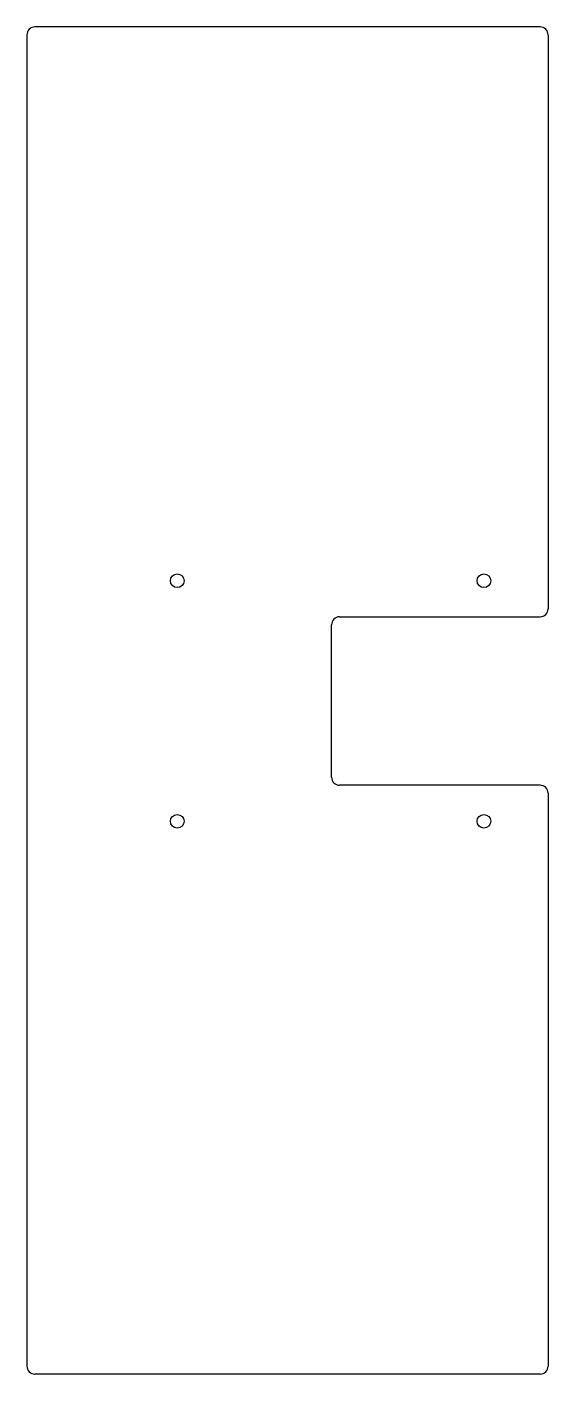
# Model space of a CAD drawing. Extents: x -817 to -687, y -548 to -212.
import ezdxf

# ---------------------------------------------------------------- set-up
doc = ezdxf.new("R2010")
doc.units = 0
doc.layers.add('Shape2DView', color=7, linetype='CONTINUOUS')

msp = doc.modelspace()

# ---------------------------------------------------------------- linework, layer by layer
at = {"layer": 'Shape2DView'}
for p, q in [((-816.881, -213.739), (-816.881, -545.739)), ((-688.881, -211.739), (-814.881, -211.739)), ((-686.881, -213.739), (-686.881, -356.869)), ((-738.881, -358.869), (-688.881, -358.869)), ((-740.881, -398.869), (-740.881, -360.869)), ((-688.881, -400.869), (-738.881, -400.869)), ((-686.881, -402.869), (-686.881, -545.739)), ((-688.881, -547.739), (-814.881, -547.739))]:
    msp.add_line(p, q, dxfattribs=at)
for centre in [(-779.381, -349.869), (-702.881, -349.869), (-779.381, -409.869), (-702.881, -409.869)]:
    msp.add_circle(centre, 1.7, dxfattribs=at)
for centre, start, end in [((-814.881, -213.739), 90, 180), ((-688.881, -213.739), 0, 90), ((-738.881, -360.869), 90, 180), ((-688.881, -356.869), -90, 0), ((-738.881, -398.869), 180, -90), ((-688.881, -402.869), 0, 90), ((-814.881, -545.739), 180, -90), ((-688.881, -545.739), -90, 0)]:
    msp.add_arc(centre, 2, start, end, dxfattribs=at)

doc.saveas('drawing.dxf')
